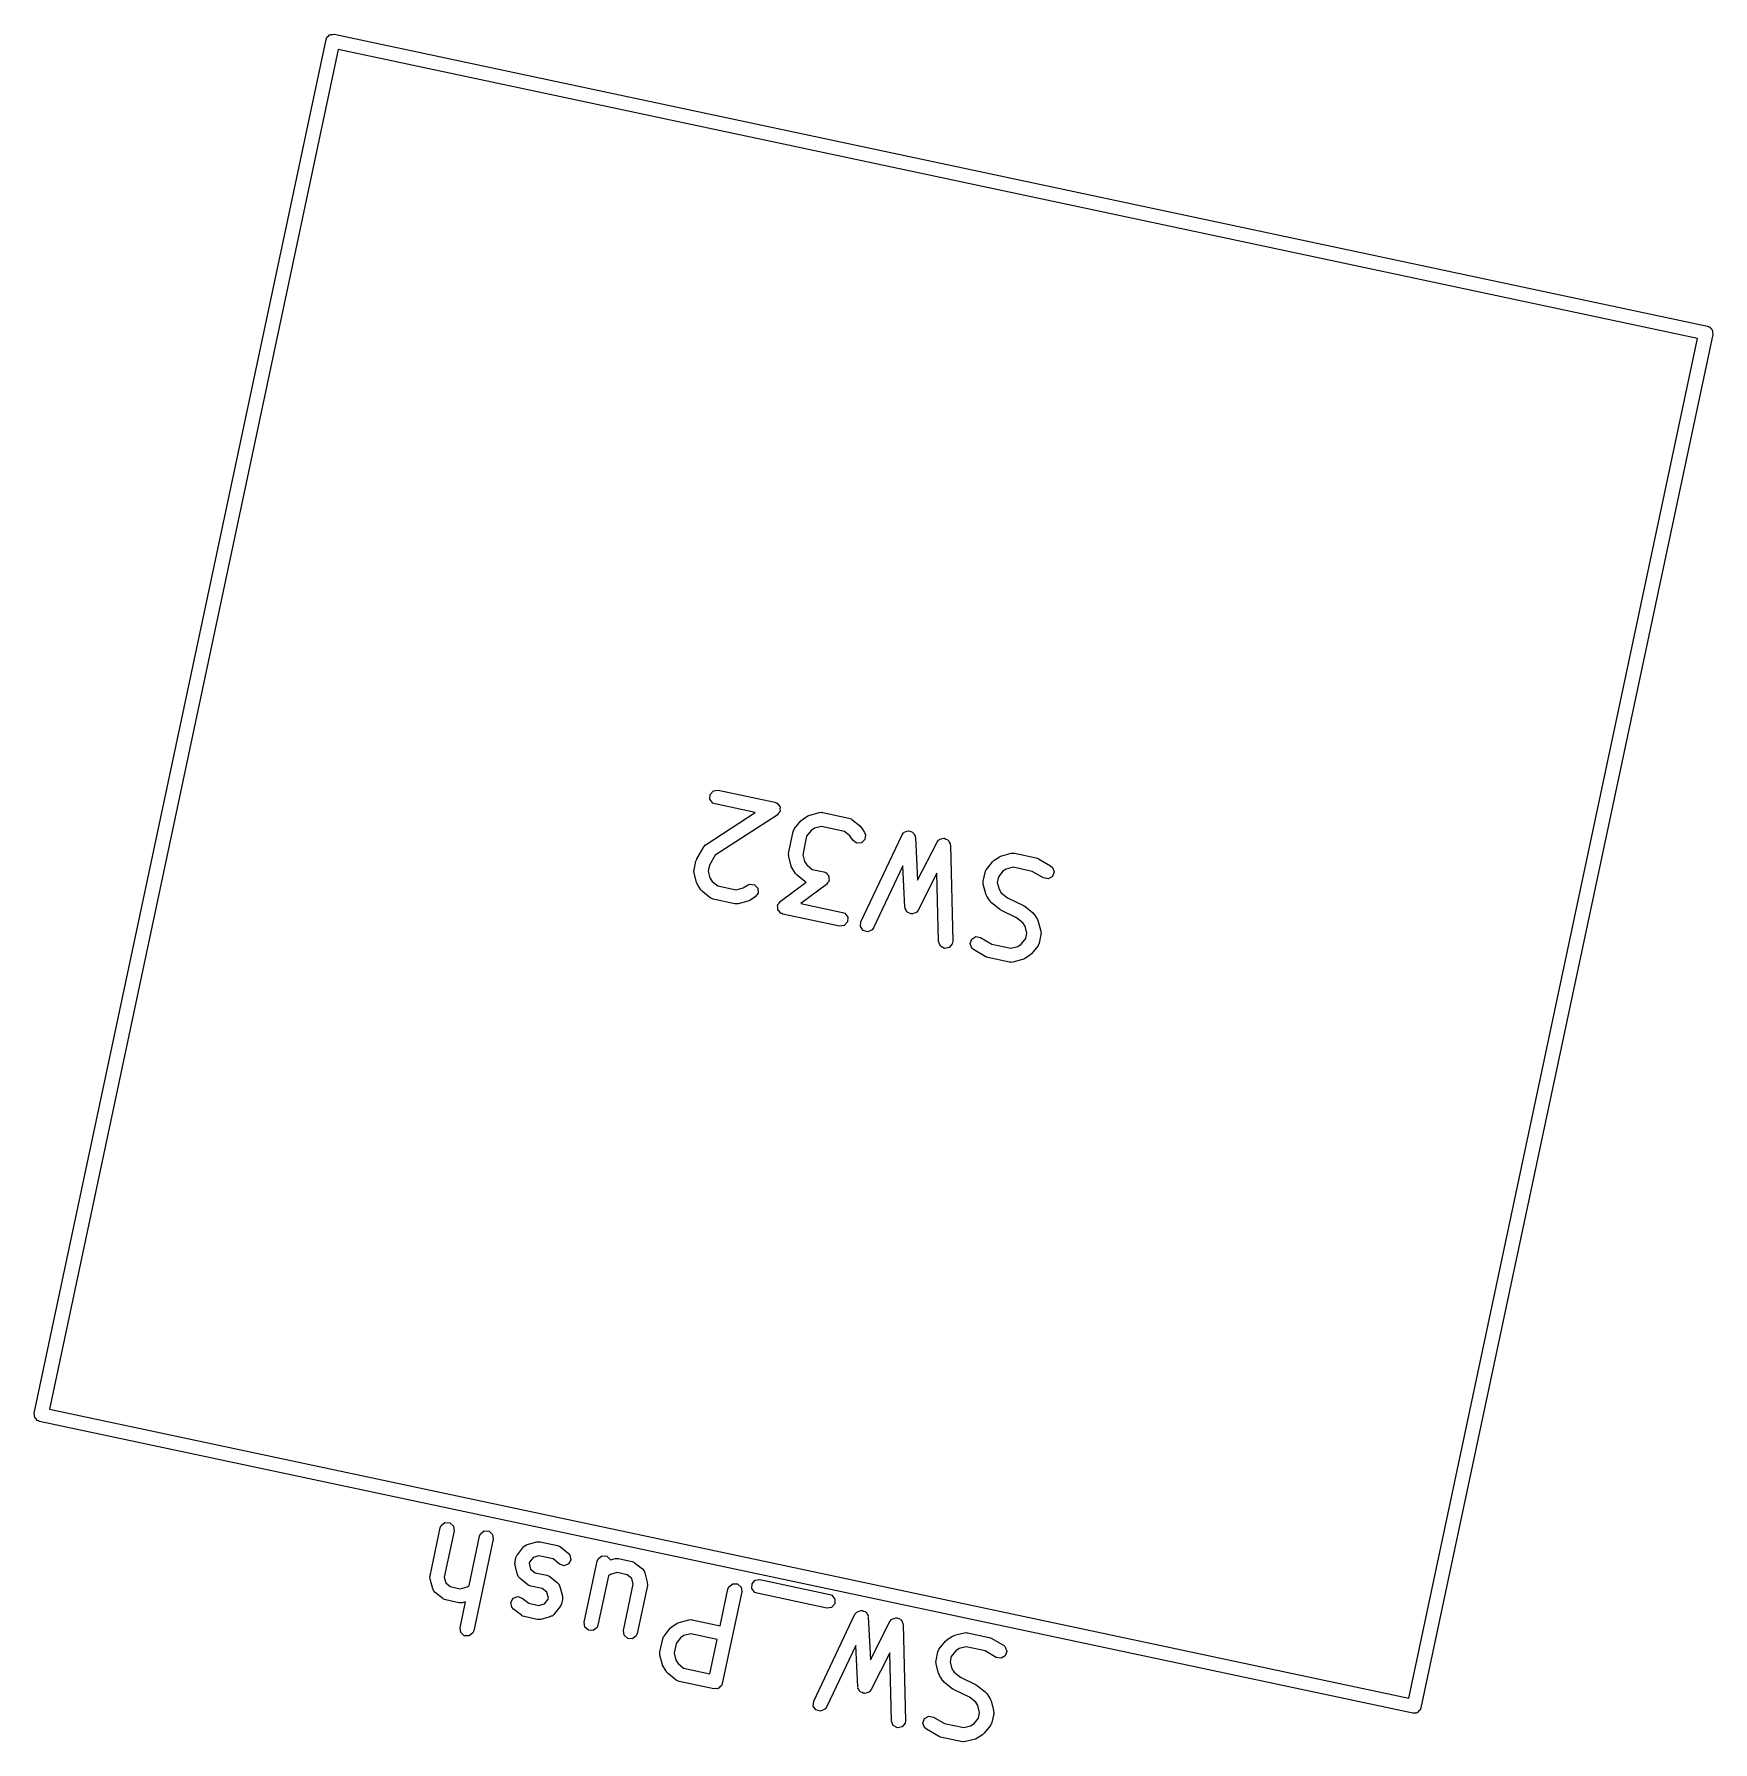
# Model space of a CAD drawing. Extents: x 1.56 to 9.72, y -6.05 to -2.32.
# Drawn here: x 3.407 to 4.113, y -5.737 to -5.019 of the extents above; entities that cross this region are included whole.
import ezdxf

# ---------------------------------------------------------------- set-up
doc = ezdxf.new("R2010")
doc.units = 0
doc.header["$MEASUREMENT"] = 0
doc.layers.add('BLACK', color=7, linetype='CONTINUOUS')

msp = doc.modelspace()

# ---------------------------------------------------------------- linework, layer by layer
at = {"layer": 'BLACK', "linetype": 'CONTINUOUS'}
for p, q in [((3.52979, -5.02039), (3.52988, -5.02029)), ((3.52979, -5.02052), (3.52979, -5.02039)), ((3.52988, -5.02029), (3.53002, -5.01993)), ((3.53002, -5.01993), (3.53063, -5.01946)), ((3.53063, -5.01946), (3.53114, -5.01889)), ((3.53114, -5.01889), (3.53141, -5.01885)), ((3.53141, -5.01885), (3.53162, -5.01868)), ((3.53162, -5.01868), (3.53238, -5.01871)), ((3.53238, -5.01871), (3.53314, -5.0186)), ((3.53314, -5.0186), (4.11079, -5.14139)), ((3.40686, -5.59853), (3.52964, -5.02088)), ((3.5348, -5.02499), (3.41325, -5.59686)), ((3.52964, -5.02088), (3.52979, -5.02052)), ((4.10667, -5.14655), (3.5348, -5.02499)), ((4.11079, -5.14139), (4.11115, -5.14153)), ((4.11115, -5.14153), (4.11128, -5.14154)), ((4.11128, -5.14154), (4.11138, -5.14163)), ((4.11138, -5.14163), (4.11174, -5.14177)), ((4.11174, -5.14177), (4.11221, -5.14238)), ((4.11221, -5.14238), (4.11278, -5.14289)), ((3.98512, -5.71842), (4.10667, -5.14655)), ((4.11306, -5.14489), (3.99028, -5.72254)), ((4.11278, -5.14289), (4.11282, -5.14315)), ((4.11282, -5.14315), (4.11298, -5.14336)), ((4.11298, -5.14336), (4.11296, -5.14413)), ((4.11296, -5.14413), (4.11306, -5.14489)), ((3.69117, -5.34039), (3.69124, -5.33837)), ((3.69241, -5.34198), (3.69117, -5.34039)), ((3.69124, -5.33837), (3.69259, -5.33687)), ((3.69336, -5.34236), (3.69241, -5.34198)), ((3.69259, -5.33687), (3.69459, -5.33659)), ((3.71023, -5.34595), (3.69336, -5.34236)), ((3.69459, -5.33659), (3.71843, -5.34165)), ((3.71843, -5.34165), (3.71903, -5.34189)), ((3.71903, -5.34189), (3.71916, -5.34191)), ((3.71916, -5.34191), (3.71921, -5.34197)), ((3.71921, -5.34197), (3.71938, -5.34204)), ((3.71938, -5.34204), (3.71993, -5.34274)), ((3.71993, -5.34274), (3.72054, -5.34339)), ((3.72054, -5.34339), (3.72054, -5.34352)), ((3.72054, -5.34352), (3.72063, -5.34363)), ((3.72063, -5.34363), (3.7206, -5.34452)), ((3.68953, -5.35939), (3.71023, -5.34595)), ((3.71943, -5.34702), (3.69333, -5.36397)), ((3.71996, -5.34631), (3.71943, -5.34702)), ((3.72056, -5.34565), (3.71996, -5.34631)), ((3.72064, -5.3454), (3.72056, -5.34551)), ((3.72056, -5.34551), (3.72056, -5.34565)), ((3.7206, -5.34452), (3.72064, -5.3454)), ((3.72679, -5.35276), (3.7294, -5.34949)), ((3.7294, -5.34949), (3.73006, -5.3489)), ((3.73006, -5.3489), (3.7301, -5.34885)), ((3.7301, -5.34885), (3.73232, -5.34741)), ((3.73232, -5.34741), (3.73314, -5.34706)), ((3.73314, -5.34706), (3.73319, -5.34703)), ((3.73319, -5.34703), (3.73725, -5.34597)), ((3.73725, -5.34597), (3.73827, -5.34589)), ((3.73827, -5.34589), (3.73843, -5.34597)), ((3.73843, -5.34597), (3.7386, -5.34594)), ((3.7386, -5.34594), (3.74961, -5.34828)), ((3.74961, -5.34828), (3.75056, -5.34866)), ((3.75056, -5.34866), (3.75067, -5.3488)), ((3.75067, -5.3488), (3.75083, -5.34886)), ((3.75083, -5.34886), (3.75411, -5.35147)), ((3.72426, -5.36316), (3.72621, -5.35399)), ((3.72621, -5.35399), (3.72659, -5.35304)), ((3.72659, -5.35304), (3.72673, -5.35293)), ((3.72673, -5.35293), (3.72679, -5.35276)), ((3.73184, -5.3559), (3.73018, -5.36371)), ((3.73372, -5.35354), (3.73184, -5.3559)), ((3.73514, -5.35262), (3.73372, -5.35354)), ((3.73806, -5.35186), (3.73514, -5.35262)), ((3.7477, -5.35391), (3.73806, -5.35186)), ((3.75006, -5.35579), (3.7477, -5.35391)), ((3.75124, -5.35761), (3.75006, -5.35579)), ((3.75285, -5.35883), (3.75124, -5.35761)), ((3.75411, -5.35147), (3.7547, -5.35213)), ((3.75464, -5.39192), (3.772, -5.35536)), ((3.7547, -5.35213), (3.75475, -5.35217)), ((3.75475, -5.35217), (3.75619, -5.3544)), ((3.75635, -5.35735), (3.75487, -5.35872)), ((3.75619, -5.3544), (3.75659, -5.35534)), ((3.75659, -5.35534), (3.75635, -5.35735)), ((3.772, -5.35536), (3.77259, -5.35452)), ((3.77259, -5.35452), (3.77287, -5.35439)), ((3.77287, -5.35439), (3.77306, -5.35415)), ((3.77306, -5.35415), (3.77377, -5.35398)), ((3.77377, -5.35398), (3.77443, -5.35368)), ((3.77443, -5.35368), (3.77473, -5.35376)), ((3.77473, -5.35376), (3.77503, -5.35369)), ((3.77503, -5.35369), (3.77568, -5.35402)), ((3.77568, -5.35402), (3.77638, -5.35422)), ((3.77638, -5.35422), (3.77655, -5.35447)), ((3.77655, -5.35447), (3.77683, -5.35461)), ((3.77683, -5.35461), (3.77711, -5.35528)), ((3.77711, -5.35528), (3.77752, -5.35588)), ((3.77752, -5.35588), (3.77749, -5.35619)), ((3.77749, -5.35619), (3.77761, -5.35647)), ((3.77761, -5.35647), (3.77854, -5.37448)), ((3.7867, -5.35841), (3.78732, -5.35759)), ((3.78732, -5.35759), (3.7876, -5.35746)), ((3.7876, -5.35746), (3.7878, -5.35722)), ((3.7878, -5.35722), (3.78851, -5.35708)), ((3.78851, -5.35708), (3.78918, -5.35679)), ((3.78918, -5.35679), (3.78947, -5.35688)), ((3.78947, -5.35688), (3.78978, -5.35682)), ((3.78978, -5.35682), (3.79042, -5.35717)), ((3.79042, -5.35717), (3.79111, -5.35738)), ((3.79111, -5.35738), (3.79128, -5.35764)), ((3.79128, -5.35764), (3.79155, -5.35779)), ((3.79155, -5.35779), (3.79182, -5.35847)), ((3.68559, -5.36549), (3.68859, -5.36037)), ((3.68859, -5.36037), (3.68925, -5.35959)), ((3.68925, -5.35959), (3.68942, -5.35953)), ((3.68942, -5.35953), (3.68953, -5.35939)), ((3.69333, -5.36397), (3.69092, -5.36806)), ((3.72421, -5.36349), (3.72428, -5.36333)), ((3.72429, -5.36452), (3.72421, -5.36349)), ((3.72428, -5.36333), (3.72426, -5.36316)), ((3.72534, -5.36857), (3.72429, -5.36452)), ((3.73018, -5.36371), (3.73094, -5.36663)), ((3.75487, -5.35872), (3.75285, -5.35883)), ((3.77854, -5.37448), (3.7867, -5.35841)), ((3.79182, -5.35847), (3.79221, -5.35908)), ((3.79221, -5.35908), (3.79218, -5.35938)), ((3.79218, -5.35938), (3.79229, -5.35967)), ((3.79229, -5.35967), (3.79327, -5.40013)), ((3.81079, -5.366), (3.81301, -5.36456)), ((3.81301, -5.36456), (3.81382, -5.36421)), ((3.81382, -5.36421), (3.81388, -5.36418)), ((3.81388, -5.36418), (3.81793, -5.36312)), ((3.81793, -5.36312), (3.81896, -5.36304)), ((3.81896, -5.36304), (3.81912, -5.36312)), ((3.81912, -5.36312), (3.81929, -5.36309)), ((3.81929, -5.36309), (3.82846, -5.36504)), ((3.82846, -5.36504), (3.82928, -5.36537)), ((3.68441, -5.37037), (3.68449, -5.37021)), ((3.68449, -5.37139), (3.68441, -5.37037)), ((3.68446, -5.37003), (3.68524, -5.36637)), ((3.68449, -5.37021), (3.68446, -5.37003)), ((3.68555, -5.37545), (3.68449, -5.37139)), ((3.68524, -5.36637), (3.68557, -5.36555)), ((3.68557, -5.36555), (3.68559, -5.36549)), ((3.69092, -5.36806), (3.69039, -5.37058)), ((3.69039, -5.37058), (3.69114, -5.3735)), ((3.72538, -5.36863), (3.72534, -5.36857)), ((3.72572, -5.36944), (3.72538, -5.36863)), ((3.72717, -5.37166), (3.72572, -5.36944)), ((3.72722, -5.3717), (3.72717, -5.37166)), ((3.7278, -5.37236), (3.72722, -5.3717)), ((3.73108, -5.37498), (3.7278, -5.37236)), ((3.73094, -5.36663), (3.73186, -5.36804)), ((3.73186, -5.36804), (3.73422, -5.36993)), ((3.73422, -5.36993), (3.73904, -5.37095)), ((3.73904, -5.37095), (3.73945, -5.37112)), ((3.73945, -5.37112), (3.73959, -5.37112)), ((3.73959, -5.37112), (3.73968, -5.37121)), ((3.73968, -5.37121), (3.73999, -5.37133)), ((3.73999, -5.37133), (3.74048, -5.37196)), ((3.74048, -5.37196), (3.74106, -5.37251)), ((3.77232, -5.36846), (3.75998, -5.39445)), ((3.77321, -5.38584), (3.77232, -5.36846)), ((3.78667, -5.37151), (3.77879, -5.38703)), ((3.78737, -5.40027), (3.78667, -5.37151)), ((3.80611, -5.37481), (3.80689, -5.37114)), ((3.80689, -5.37114), (3.80728, -5.37019)), ((3.80728, -5.37019), (3.80742, -5.37008)), ((3.80742, -5.37008), (3.80747, -5.36991)), ((3.80747, -5.36991), (3.81009, -5.36664)), ((3.81009, -5.36664), (3.81075, -5.36605)), ((3.81075, -5.36605), (3.81079, -5.366)), ((3.81441, -5.37069), (3.81253, -5.37305)), ((3.81583, -5.36977), (3.81441, -5.37069)), ((3.81875, -5.36901), (3.81583, -5.36977)), ((3.82676, -5.37072), (3.81875, -5.36901)), ((3.83146, -5.37348), (3.82676, -5.37072)), ((3.82928, -5.36537), (3.82934, -5.36538)), ((3.82934, -5.36538), (3.83445, -5.36839)), ((3.83445, -5.36839), (3.83523, -5.36905)), ((3.83591, -5.37095), (3.83521, -5.37285)), ((3.83523, -5.36905), (3.83591, -5.37095)), ((3.68559, -5.3755), (3.68555, -5.37545)), ((3.68593, -5.37631), (3.68559, -5.3755)), ((3.68737, -5.37854), (3.68593, -5.37631)), ((3.68743, -5.37858), (3.68737, -5.37854)), ((3.68801, -5.37924), (3.68743, -5.37858)), ((3.69129, -5.38185), (3.68801, -5.37924)), ((3.69114, -5.3735), (3.69207, -5.37492)), ((3.69207, -5.37492), (3.69442, -5.3768)), ((3.69442, -5.3768), (3.70223, -5.37846)), ((3.70223, -5.37846), (3.70515, -5.3777)), ((3.70515, -5.3777), (3.70697, -5.37652)), ((3.70697, -5.37652), (3.70791, -5.37612)), ((3.70791, -5.37612), (3.70992, -5.37636)), ((3.70992, -5.37636), (3.7113, -5.37784)), ((3.7113, -5.37784), (3.7114, -5.37986)), ((3.7207, -5.38342), (3.73159, -5.37527)), ((3.74019, -5.3762), (3.72945, -5.38424)), ((3.73125, -5.37503), (3.73108, -5.37498)), ((3.73136, -5.37517), (3.73125, -5.37503)), ((3.73159, -5.37527), (3.73136, -5.37517)), ((3.74063, -5.37554), (3.74019, -5.3762)), ((3.74116, -5.37494), (3.74063, -5.37554)), ((3.74106, -5.37251), (3.74109, -5.37274)), ((3.74109, -5.37274), (3.74123, -5.37293)), ((3.74117, -5.37471), (3.74116, -5.37494)), ((3.7413, -5.37451), (3.74117, -5.37471)), ((3.74123, -5.37293), (3.7412, -5.37372)), ((3.7412, -5.37372), (3.7413, -5.37451)), ((3.80606, -5.37514), (3.80614, -5.37498)), ((3.80615, -5.37617), (3.80606, -5.37514)), ((3.80614, -5.37498), (3.80611, -5.37481)), ((3.8072, -5.38022), (3.80615, -5.37617)), ((3.81253, -5.37305), (3.81204, -5.37536)), ((3.81204, -5.37536), (3.81279, -5.37827)), ((3.81279, -5.37827), (3.81372, -5.37969)), ((3.83345, -5.37384), (3.83146, -5.37348)), ((3.83521, -5.37285), (3.83345, -5.37384)), ((3.69146, -5.38191), (3.69129, -5.38185)), ((3.69156, -5.38205), (3.69146, -5.38191)), ((3.69251, -5.38243), (3.69156, -5.38205)), ((3.70168, -5.38438), (3.69251, -5.38243)), ((3.70186, -5.38436), (3.70168, -5.38438)), ((3.70202, -5.38443), (3.70186, -5.38436)), ((3.70304, -5.38435), (3.70202, -5.38443)), ((3.7071, -5.3833), (3.70304, -5.38435)), ((3.70715, -5.38326), (3.7071, -5.3833)), ((3.70796, -5.38291), (3.70715, -5.38326)), ((3.71019, -5.38147), (3.70796, -5.38291)), ((3.7114, -5.37986), (3.71019, -5.38147)), ((3.71959, -5.38511), (3.71972, -5.38491)), ((3.71969, -5.3859), (3.71959, -5.38511)), ((3.71966, -5.38669), (3.71969, -5.3859)), ((3.71981, -5.38688), (3.71966, -5.38669)), ((3.71972, -5.38491), (3.71973, -5.38467)), ((3.71973, -5.38467), (3.72026, -5.38408)), ((3.72026, -5.38408), (3.7207, -5.38342)), ((3.72945, -5.38424), (3.74692, -5.38796)), ((3.77331, -5.38609), (3.77321, -5.38584)), ((3.77328, -5.38636), (3.77331, -5.38609)), ((3.77369, -5.387), (3.77328, -5.38636)), ((3.80724, -5.38028), (3.8072, -5.38022)), ((3.80758, -5.38109), (3.80724, -5.38028)), ((3.80903, -5.38331), (3.80758, -5.38109)), ((3.80908, -5.38335), (3.80903, -5.38331)), ((3.80966, -5.38401), (3.80908, -5.38335)), ((3.81294, -5.38663), (3.80966, -5.38401)), ((3.81307, -5.38667), (3.81294, -5.38663)), ((3.81348, -5.38697), (3.81307, -5.38667)), ((3.81372, -5.37969), (3.81637, -5.38181)), ((3.81637, -5.38181), (3.82302, -5.38506)), ((3.82302, -5.38506), (3.82343, -5.38536)), ((3.82343, -5.38536), (3.82357, -5.3854)), ((3.82357, -5.3854), (3.82684, -5.38802)), ((3.71983, -5.38711), (3.71981, -5.38688)), ((3.72041, -5.38766), (3.71983, -5.38711)), ((3.7209, -5.38828), (3.72041, -5.38766)), ((3.72122, -5.38841), (3.7209, -5.38828)), ((3.72131, -5.38849), (3.72122, -5.38841)), ((3.72144, -5.3885), (3.72131, -5.38849)), ((3.72186, -5.38867), (3.72144, -5.3885)), ((3.74569, -5.39374), (3.72186, -5.38867)), ((3.74769, -5.39345), (3.74569, -5.39374)), ((3.74692, -5.38796), (3.74787, -5.38834)), ((3.74905, -5.39195), (3.74769, -5.39345)), ((3.74787, -5.38834), (3.74912, -5.38993)), ((3.74912, -5.38993), (3.74905, -5.39195)), ((3.75445, -5.39393), (3.75464, -5.39192)), ((3.77399, -5.3877), (3.77369, -5.387)), ((3.77423, -5.38782), (3.77399, -5.3877)), ((3.77438, -5.38805), (3.77423, -5.38782)), ((3.77511, -5.38827), (3.77438, -5.38805)), ((3.77579, -5.38862), (3.77511, -5.38827)), ((3.77605, -5.38856), (3.77579, -5.38862)), ((3.77631, -5.38864), (3.77605, -5.38856)), ((3.77702, -5.38834), (3.77631, -5.38864)), ((3.77776, -5.38817), (3.77702, -5.38834)), ((3.77792, -5.38795), (3.77776, -5.38817)), ((3.77817, -5.38785), (3.77792, -5.38795)), ((3.77879, -5.38703), (3.77817, -5.38785)), ((3.82014, -5.39022), (3.81348, -5.38697)), ((3.82279, -5.39233), (3.82014, -5.39022)), ((3.82371, -5.39375), (3.82279, -5.39233)), ((3.82447, -5.39667), (3.82371, -5.39375)), ((3.82684, -5.38802), (3.82743, -5.38868)), ((3.82743, -5.38868), (3.82748, -5.38872)), ((3.82748, -5.38872), (3.82892, -5.39094)), ((3.82892, -5.39094), (3.82927, -5.39175)), ((3.82927, -5.39175), (3.8293, -5.3918)), ((3.8293, -5.3918), (3.83036, -5.39586)), ((3.7556, -5.39559), (3.75445, -5.39393)), ((3.75755, -5.39613), (3.7556, -5.39559)), ((3.75939, -5.39529), (3.75755, -5.39613)), ((3.75998, -5.39445), (3.75939, -5.39529)), ((3.7881, -5.40215), (3.78737, -5.40027)), ((3.79327, -5.40013), (3.79312, -5.40114)), ((3.80059, -5.40107), (3.8013, -5.39918)), ((3.80127, -5.40298), (3.80059, -5.40107)), ((3.8013, -5.39918), (3.80306, -5.39818)), ((3.80306, -5.39818), (3.80504, -5.39855)), ((3.80504, -5.39855), (3.80974, -5.40131)), ((3.8221, -5.40133), (3.82398, -5.39898)), ((3.82398, -5.39898), (3.82447, -5.39667)), ((3.82961, -5.40089), (3.82923, -5.40184)), ((3.83039, -5.39722), (3.82961, -5.40089)), ((3.83036, -5.39586), (3.83044, -5.39688)), ((3.83044, -5.39688), (3.83036, -5.39704)), ((3.83036, -5.39704), (3.83039, -5.39722)), ((3.78988, -5.40312), (3.7881, -5.40215)), ((3.79186, -5.40272), (3.78988, -5.40312)), ((3.79312, -5.40114), (3.79186, -5.40272)), ((3.80205, -5.40364), (3.80127, -5.40298)), ((3.80716, -5.40665), (3.80205, -5.40364)), ((3.80723, -5.40666), (3.80716, -5.40665)), ((3.80804, -5.40699), (3.80723, -5.40666)), ((3.81721, -5.40894), (3.80804, -5.40699)), ((3.80974, -5.40131), (3.81776, -5.40302)), ((3.81776, -5.40302), (3.82068, -5.40226)), ((3.82263, -5.40785), (3.81857, -5.40891)), ((3.82068, -5.40226), (3.8221, -5.40133)), ((3.82268, -5.40782), (3.82263, -5.40785)), ((3.82349, -5.40747), (3.82268, -5.40782)), ((3.82572, -5.40603), (3.82349, -5.40747)), ((3.82575, -5.40598), (3.82572, -5.40603)), ((3.82642, -5.40539), (3.82575, -5.40598)), ((3.82903, -5.40211), (3.82642, -5.40539)), ((3.82909, -5.40195), (3.82903, -5.40211)), ((3.82923, -5.40184), (3.82909, -5.40195)), ((3.81739, -5.40891), (3.81721, -5.40894)), ((3.81755, -5.40899), (3.81739, -5.40891)), ((3.81857, -5.40891), (3.81755, -5.40899)), ((3.40696, -5.59928), (3.40686, -5.59853)), ((3.40694, -5.60005), (3.40696, -5.59928)), ((3.4071, -5.60026), (3.40694, -5.60005)), ((3.40714, -5.60053), (3.4071, -5.60026)), ((3.40771, -5.60104), (3.40714, -5.60053)), ((3.40818, -5.60164), (3.40771, -5.60104)), ((3.40854, -5.60179), (3.40818, -5.60164)), ((3.40864, -5.60188), (3.40854, -5.60179)), ((3.40877, -5.60188), (3.40864, -5.60188)), ((3.40913, -5.60203), (3.40877, -5.60188)), ((3.98678, -5.72481), (3.40913, -5.60203)), ((3.41325, -5.59686), (3.98512, -5.71842)), ((3.5781, -5.64587), (3.57969, -5.64463)), ((3.57969, -5.64463), (3.58171, -5.6447)), ((3.58171, -5.6447), (3.58321, -5.64605)), ((3.57343, -5.66699), (3.57772, -5.64682)), ((3.57772, -5.64682), (3.5781, -5.64587)), ((3.58349, -5.64805), (3.57935, -5.66754)), ((3.58321, -5.64605), (3.58349, -5.64805)), ((3.5898, -5.67114), (3.59422, -5.65033)), ((3.6, -5.65156), (3.59181, -5.69007)), ((3.59422, -5.65033), (3.5946, -5.64938)), ((3.5946, -5.64938), (3.5962, -5.64813)), ((3.5962, -5.64813), (3.59821, -5.64821)), ((3.59821, -5.64821), (3.59971, -5.64956)), ((3.59971, -5.64956), (3.6, -5.65156)), ((3.60916, -5.66117), (3.60955, -5.65934)), ((3.60955, -5.65934), (3.60994, -5.65839)), ((3.60994, -5.65839), (3.61008, -5.65828)), ((3.61008, -5.65828), (3.61013, -5.65811)), ((3.61013, -5.65811), (3.61275, -5.65483)), ((3.61275, -5.65483), (3.61352, -5.65416)), ((3.61352, -5.65416), (3.61395, -5.65407)), ((3.61395, -5.65407), (3.61431, -5.65382)), ((3.61431, -5.65382), (3.61837, -5.65276)), ((3.61675, -5.65928), (3.61519, -5.66125)), ((3.61918, -5.65865), (3.61675, -5.65928)), ((3.61837, -5.65276), (3.61939, -5.65268)), ((3.62515, -5.65992), (3.61918, -5.65865)), ((3.61939, -5.65268), (3.61955, -5.65276)), ((3.61955, -5.65276), (3.61973, -5.65273)), ((3.61973, -5.65273), (3.62706, -5.65429)), ((3.62706, -5.65429), (3.62801, -5.65468)), ((3.62801, -5.65468), (3.62812, -5.65481)), ((3.62812, -5.65481), (3.62829, -5.65487)), ((3.62829, -5.65487), (3.63157, -5.65748)), ((3.63157, -5.65748), (3.63225, -5.65825)), ((3.63225, -5.65825), (3.63265, -5.66023)), ((3.64412, -5.6599), (3.64571, -5.65866)), ((3.64571, -5.65866), (3.64773, -5.65873)), ((3.64773, -5.65873), (3.64923, -5.66008)), ((3.60911, -5.66151), (3.60919, -5.66135)), ((3.60919, -5.66253), (3.60911, -5.66151)), ((3.60919, -5.66135), (3.60916, -5.66117)), ((3.61025, -5.66659), (3.60919, -5.66253)), ((3.6105, -5.66695), (3.61025, -5.66659)), ((3.61519, -5.66125), (3.61509, -5.66172)), ((3.61509, -5.66172), (3.61572, -5.66415)), ((3.61572, -5.66415), (3.61768, -5.66571)), ((3.61768, -5.66571), (3.6225, -5.66674)), ((3.6225, -5.66674), (3.62345, -5.66712)), ((3.62789, -5.6621), (3.62515, -5.65992)), ((3.6298, -5.66274), (3.62789, -5.6621)), ((3.63168, -5.66201), (3.6298, -5.66274)), ((3.63265, -5.66023), (3.63168, -5.66201)), ((3.63828, -5.68653), (3.64373, -5.66085)), ((3.64373, -5.66085), (3.64412, -5.6599)), ((3.64927, -5.66643), (3.64847, -5.66695)), ((3.64923, -5.66008), (3.64926, -5.66033)), ((3.64926, -5.66033), (3.65138, -5.65978)), ((3.65219, -5.66567), (3.64927, -5.66643)), ((3.65138, -5.65978), (3.6524, -5.6597)), ((3.65633, -5.66655), (3.65219, -5.66567)), ((3.6524, -5.6597), (3.65256, -5.65977)), ((3.65256, -5.65977), (3.65274, -5.65975)), ((3.65274, -5.65975), (3.65824, -5.66092)), ((3.65829, -5.66811), (3.65633, -5.66655)), ((3.65824, -5.66092), (3.65919, -5.6613)), ((3.65919, -5.6613), (3.6593, -5.66144)), ((3.6593, -5.66144), (3.65946, -5.6615)), ((3.65946, -5.6615), (3.66274, -5.66411)), ((3.66274, -5.66411), (3.66342, -5.66488)), ((3.66342, -5.66488), (3.66351, -5.66531)), ((3.66351, -5.66531), (3.66376, -5.66568)), ((3.66376, -5.66568), (3.66481, -5.66973)), ((3.57338, -5.66733), (3.57345, -5.66717)), ((3.57346, -5.66835), (3.57338, -5.66733)), ((3.57345, -5.66717), (3.57343, -5.66699)), ((3.57451, -5.67241), (3.57346, -5.66835)), ((3.57476, -5.67277), (3.57451, -5.67241)), ((3.57485, -5.6732), (3.57476, -5.67277)), ((3.57553, -5.67397), (3.57485, -5.6732)), ((3.57881, -5.67659), (3.57553, -5.67397)), ((3.57935, -5.66754), (3.57998, -5.66997)), ((3.57998, -5.66997), (3.58194, -5.67153)), ((3.58194, -5.67153), (3.58608, -5.67241)), ((3.58608, -5.67241), (3.589, -5.67166)), ((3.589, -5.67166), (3.5898, -5.67114)), ((3.61059, -5.66738), (3.6105, -5.66695)), ((3.61127, -5.66815), (3.61059, -5.66738)), ((3.61454, -5.67077), (3.61127, -5.66815)), ((3.61471, -5.67082), (3.61454, -5.67077)), ((3.61482, -5.67096), (3.61471, -5.67082)), ((3.61577, -5.67135), (3.61482, -5.67096)), ((3.62059, -5.67237), (3.61577, -5.67135)), ((3.62255, -5.67393), (3.62059, -5.67237)), ((3.62319, -5.67637), (3.62255, -5.67393)), ((3.62345, -5.66712), (3.62356, -5.66726)), ((3.62356, -5.66726), (3.62373, -5.66732)), ((3.62373, -5.66732), (3.627, -5.66993)), ((3.627, -5.66993), (3.62768, -5.6707)), ((3.62768, -5.6707), (3.62777, -5.67113)), ((3.62777, -5.67113), (3.62802, -5.6715)), ((3.62802, -5.6715), (3.62908, -5.67555)), ((3.64847, -5.66695), (3.64405, -5.68775)), ((3.65478, -5.69003), (3.65892, -5.67054)), ((3.65892, -5.67054), (3.65829, -5.66811)), ((3.66484, -5.67109), (3.66056, -5.69126)), ((3.66481, -5.66973), (3.66489, -5.67076)), ((3.66489, -5.67076), (3.66482, -5.67092)), ((3.66482, -5.67092), (3.66484, -5.67109)), ((3.69546, -5.688), (3.69875, -5.67255)), ((3.70452, -5.67377), (3.69634, -5.71228)), ((3.69875, -5.67255), (3.69913, -5.6716)), ((3.69913, -5.6716), (3.70072, -5.67035)), ((3.70072, -5.67035), (3.70274, -5.67042)), ((3.70274, -5.67042), (3.70424, -5.67177)), ((3.70424, -5.67177), (3.70452, -5.67377)), ((3.70877, -5.67235), (3.70885, -5.67034)), ((3.71002, -5.67395), (3.70877, -5.67235)), ((3.70885, -5.67034), (3.7102, -5.66883)), ((3.71097, -5.67433), (3.71002, -5.67395)), ((3.7102, -5.66883), (3.7122, -5.66855)), ((3.7122, -5.66855), (3.74154, -5.67479)), ((3.57897, -5.67664), (3.57881, -5.67659)), ((3.57908, -5.67678), (3.57897, -5.67664)), ((3.58003, -5.67717), (3.57908, -5.67678)), ((3.58554, -5.67834), (3.58003, -5.67717)), ((3.58571, -5.67831), (3.58554, -5.67834)), ((3.58587, -5.67839), (3.58571, -5.67831)), ((3.58689, -5.6783), (3.58587, -5.67839)), ((3.58603, -5.68884), (3.58835, -5.67792)), ((3.58835, -5.67792), (3.58689, -5.6783)), ((3.60746, -5.67824), (3.60842, -5.67647)), ((3.60786, -5.68022), (3.60746, -5.67824)), ((3.60854, -5.68099), (3.60786, -5.68022)), ((3.60842, -5.67647), (3.6103, -5.67573)), ((3.61182, -5.6836), (3.60854, -5.68099)), ((3.6103, -5.67573), (3.61222, -5.67637)), ((3.61222, -5.67637), (3.61495, -5.67855)), ((3.61495, -5.67855), (3.61909, -5.67943)), ((3.61909, -5.67943), (3.62152, -5.6788)), ((3.62152, -5.6788), (3.62309, -5.67684)), ((3.62309, -5.67684), (3.62319, -5.67637)), ((3.62814, -5.67997), (3.62552, -5.68325)), ((3.62819, -5.6798), (3.62814, -5.67997)), ((3.62833, -5.6797), (3.62819, -5.6798)), ((3.62872, -5.67874), (3.62833, -5.6797)), ((3.62911, -5.67691), (3.62872, -5.67874)), ((3.62908, -5.67555), (3.62916, -5.67658)), ((3.62916, -5.67658), (3.62908, -5.67674)), ((3.62908, -5.67674), (3.62911, -5.67691)), ((3.74031, -5.68057), (3.71097, -5.67433)), ((3.74231, -5.68029), (3.74031, -5.68057)), ((3.74154, -5.67479), (3.74249, -5.67517)), ((3.74366, -5.67878), (3.74231, -5.68029)), ((3.74249, -5.67517), (3.74373, -5.67677)), ((3.74373, -5.67677), (3.74366, -5.67878)), ((3.61198, -5.68366), (3.61182, -5.6836)), ((3.61209, -5.6838), (3.61198, -5.68366)), ((3.61304, -5.68418), (3.61209, -5.6838)), ((3.61854, -5.68535), (3.61304, -5.68418)), ((3.61872, -5.68533), (3.61854, -5.68535)), ((3.61888, -5.6854), (3.61872, -5.68533)), ((3.6199, -5.68532), (3.61888, -5.6854)), ((3.62396, -5.68427), (3.6199, -5.68532)), ((3.62432, -5.68402), (3.62396, -5.68427)), ((3.62476, -5.68393), (3.62432, -5.68402)), ((3.62552, -5.68325), (3.62476, -5.68393)), ((3.63856, -5.68853), (3.63828, -5.68653)), ((3.64405, -5.68775), (3.64367, -5.68871)), ((3.67518, -5.6884), (3.6774, -5.68696)), ((3.6774, -5.68696), (3.67821, -5.68661)), ((3.67821, -5.68661), (3.67827, -5.68658)), ((3.67827, -5.68658), (3.68232, -5.68552)), ((3.68232, -5.68552), (3.68335, -5.68544)), ((3.68335, -5.68544), (3.68351, -5.68552)), ((3.68351, -5.68552), (3.68368, -5.68549)), ((3.68368, -5.68549), (3.69546, -5.688)), ((3.73479, -5.71976), (3.75215, -5.6832)), ((3.75215, -5.6832), (3.75274, -5.68236)), ((3.75274, -5.68236), (3.75302, -5.68223)), ((3.75302, -5.68223), (3.75321, -5.68199)), ((3.75321, -5.68199), (3.75392, -5.68182)), ((3.75392, -5.68182), (3.75458, -5.68152)), ((3.75458, -5.68152), (3.75488, -5.6816)), ((3.75488, -5.6816), (3.75518, -5.68153)), ((3.75518, -5.68153), (3.75582, -5.68186)), ((3.75582, -5.68186), (3.75652, -5.68206)), ((3.75652, -5.68206), (3.7567, -5.68231)), ((3.7567, -5.68231), (3.75698, -5.68245)), ((3.75698, -5.68245), (3.75726, -5.68312)), ((3.75726, -5.68312), (3.75767, -5.68372)), ((3.75767, -5.68372), (3.75764, -5.68403)), ((3.75764, -5.68403), (3.75776, -5.68431)), ((3.75776, -5.68431), (3.75869, -5.70232)), ((3.75869, -5.70232), (3.76685, -5.68625)), ((3.76685, -5.68625), (3.76747, -5.68543)), ((3.76747, -5.68543), (3.76775, -5.6853)), ((3.76775, -5.6853), (3.76795, -5.68506)), ((3.76795, -5.68506), (3.76866, -5.68492)), ((3.76866, -5.68492), (3.76933, -5.68463)), ((3.76933, -5.68463), (3.76962, -5.68472)), ((3.76962, -5.68472), (3.76993, -5.68466)), ((3.76993, -5.68466), (3.77056, -5.68501)), ((3.77056, -5.68501), (3.77126, -5.68522)), ((3.77126, -5.68522), (3.77143, -5.68548)), ((3.77143, -5.68548), (3.7717, -5.68563)), ((3.7717, -5.68563), (3.77196, -5.68631)), ((3.77196, -5.68631), (3.77236, -5.68692)), ((3.77236, -5.68692), (3.77232, -5.68722)), ((3.77232, -5.68722), (3.77244, -5.68751)), ((3.77244, -5.68751), (3.77342, -5.72797)), ((3.58632, -5.69084), (3.58603, -5.68884)), ((3.58782, -5.69219), (3.58632, -5.69084)), ((3.58983, -5.69226), (3.58782, -5.69219)), ((3.59143, -5.69102), (3.58983, -5.69226)), ((3.59181, -5.69007), (3.59143, -5.69102)), ((3.64006, -5.68988), (3.63856, -5.68853)), ((3.64208, -5.68995), (3.64006, -5.68988)), ((3.64367, -5.68871), (3.64208, -5.68995)), ((3.65506, -5.69203), (3.65478, -5.69003)), ((3.65656, -5.69339), (3.65506, -5.69203)), ((3.65858, -5.69346), (3.65656, -5.69339)), ((3.66017, -5.69221), (3.65858, -5.69346)), ((3.66056, -5.69126), (3.66017, -5.69221)), ((3.67011, -5.69904), (3.67128, -5.69354)), ((3.67128, -5.69354), (3.67167, -5.69259)), ((3.67167, -5.69259), (3.67181, -5.69248)), ((3.67181, -5.69248), (3.67186, -5.69232)), ((3.67186, -5.69232), (3.67448, -5.68904)), ((3.67448, -5.68904), (3.67514, -5.68845)), ((3.67514, -5.68845), (3.67518, -5.6884)), ((3.67691, -5.69545), (3.67604, -5.69959)), ((3.6788, -5.69309), (3.67691, -5.69545)), ((3.68021, -5.69217), (3.6788, -5.69309)), ((3.68313, -5.69141), (3.68021, -5.69217)), ((3.69423, -5.69377), (3.68313, -5.69141)), ((3.69117, -5.70817), (3.69423, -5.69377)), ((3.78762, -5.69775), (3.79024, -5.69448)), ((3.79024, -5.69448), (3.7909, -5.69389)), ((3.7909, -5.69389), (3.79094, -5.69384)), ((3.79094, -5.69384), (3.79316, -5.6924)), ((3.79316, -5.6924), (3.79397, -5.69205)), ((3.79397, -5.69205), (3.79403, -5.69202)), ((3.79403, -5.69202), (3.79808, -5.69096)), ((3.79808, -5.69096), (3.79911, -5.69088)), ((3.79911, -5.69088), (3.79926, -5.69096)), ((3.79926, -5.69096), (3.79944, -5.69093)), ((3.79944, -5.69093), (3.80861, -5.69288)), ((3.80861, -5.69288), (3.80943, -5.69321)), ((3.80943, -5.69321), (3.80949, -5.69322)), ((3.80949, -5.69322), (3.8146, -5.69623)), ((3.67006, -5.69938), (3.67014, -5.69922)), ((3.67014, -5.7004), (3.67006, -5.69938)), ((3.67014, -5.69922), (3.67011, -5.69904)), ((3.6712, -5.70446), (3.67014, -5.7004)), ((3.67604, -5.69959), (3.67679, -5.70251)), ((3.67679, -5.70251), (3.67772, -5.70393)), ((3.75246, -5.6963), (3.74013, -5.72229)), ((3.75335, -5.71368), (3.75246, -5.6963)), ((3.76682, -5.69935), (3.75894, -5.71487)), ((3.76752, -5.72811), (3.76682, -5.69935)), ((3.78626, -5.70265), (3.78704, -5.69898)), ((3.78629, -5.70282), (3.78626, -5.70265)), ((3.78704, -5.69898), (3.78743, -5.69803)), ((3.78743, -5.69803), (3.78757, -5.69792)), ((3.78757, -5.69792), (3.78762, -5.69775)), ((3.79267, -5.70089), (3.79218, -5.7032)), ((3.79455, -5.69853), (3.79267, -5.70089)), ((3.79597, -5.69761), (3.79455, -5.69853)), ((3.79889, -5.69685), (3.79597, -5.69761)), ((3.80691, -5.69856), (3.79889, -5.69685)), ((3.81161, -5.70132), (3.80691, -5.69856)), ((3.8136, -5.70168), (3.81161, -5.70132)), ((3.81535, -5.70069), (3.8136, -5.70168)), ((3.8146, -5.69623), (3.81538, -5.69689)), ((3.81606, -5.69879), (3.81535, -5.70069)), ((3.81538, -5.69689), (3.81606, -5.69879)), ((3.67124, -5.70451), (3.6712, -5.70446)), ((3.67158, -5.70532), (3.67124, -5.70451)), ((3.67302, -5.70755), (3.67158, -5.70532)), ((3.67308, -5.70759), (3.67302, -5.70755)), ((3.67366, -5.70825), (3.67308, -5.70759)), ((3.67694, -5.71086), (3.67366, -5.70825)), ((3.67772, -5.70393), (3.68007, -5.70581)), ((3.68007, -5.70581), (3.69117, -5.70817)), ((3.78621, -5.70298), (3.78629, -5.70282)), ((3.78629, -5.70401), (3.78621, -5.70298)), ((3.78735, -5.70806), (3.78629, -5.70401)), ((3.78738, -5.70812), (3.78735, -5.70806)), ((3.78773, -5.70893), (3.78738, -5.70812)), ((3.78917, -5.71115), (3.78773, -5.70893)), ((3.79218, -5.7032), (3.79294, -5.70611)), ((3.79294, -5.70611), (3.79387, -5.70753)), ((3.79387, -5.70753), (3.79651, -5.70965)), ((3.79651, -5.70965), (3.80317, -5.7129)), ((3.6771, -5.71092), (3.67694, -5.71086)), ((3.67721, -5.71106), (3.6771, -5.71092)), ((3.67816, -5.71144), (3.67721, -5.71106)), ((3.69283, -5.71456), (3.67816, -5.71144)), ((3.69359, -5.71445), (3.69283, -5.71456)), ((3.69436, -5.71448), (3.69359, -5.71445)), ((3.69457, -5.71431), (3.69436, -5.71448)), ((3.69483, -5.71428), (3.69457, -5.71431)), ((3.69535, -5.71371), (3.69483, -5.71428)), ((3.69595, -5.71324), (3.69535, -5.71371)), ((3.6961, -5.71287), (3.69595, -5.71324)), ((3.69619, -5.71278), (3.6961, -5.71287)), ((3.69634, -5.71228), (3.69619, -5.71265)), ((3.69619, -5.71265), (3.69619, -5.71278)), ((3.75346, -5.71393), (3.75335, -5.71368)), ((3.75343, -5.7142), (3.75346, -5.71393)), ((3.75384, -5.71484), (3.75343, -5.7142)), ((3.75414, -5.71554), (3.75384, -5.71484)), ((3.75438, -5.71566), (3.75414, -5.71554)), ((3.75453, -5.71589), (3.75438, -5.71566)), ((3.75526, -5.71611), (3.75453, -5.71589)), ((3.75594, -5.71646), (3.75526, -5.71611)), ((3.7562, -5.7164), (3.75594, -5.71646)), ((3.75646, -5.71648), (3.7562, -5.7164)), ((3.75716, -5.71618), (3.75646, -5.71648)), ((3.75791, -5.71601), (3.75716, -5.71618)), ((3.75807, -5.71579), (3.75791, -5.71601)), ((3.75832, -5.71569), (3.75807, -5.71579)), ((3.75894, -5.71487), (3.75832, -5.71569)), ((3.78922, -5.71119), (3.78917, -5.71115)), ((3.78981, -5.71185), (3.78922, -5.71119)), ((3.79309, -5.71447), (3.78981, -5.71185)), ((3.79322, -5.71451), (3.79309, -5.71447)), ((3.79363, -5.71481), (3.79322, -5.71451)), ((3.80029, -5.71806), (3.79363, -5.71481)), ((3.80317, -5.7129), (3.80358, -5.7132)), ((3.80358, -5.7132), (3.80371, -5.71324)), ((3.80371, -5.71324), (3.80699, -5.71585)), ((3.80699, -5.71585), (3.80758, -5.71652)), ((3.80758, -5.71652), (3.80763, -5.71656)), ((3.80763, -5.71656), (3.80907, -5.71878)), ((3.7346, -5.72177), (3.73479, -5.71976)), ((3.73575, -5.72343), (3.7346, -5.72177)), ((3.7377, -5.72397), (3.73575, -5.72343)), ((3.73953, -5.72313), (3.7377, -5.72397)), ((3.74013, -5.72229), (3.73953, -5.72313)), ((3.80294, -5.72017), (3.80029, -5.71806)), ((3.80386, -5.72159), (3.80294, -5.72017)), ((3.80462, -5.72451), (3.80386, -5.72159)), ((3.80907, -5.71878), (3.80942, -5.71959)), ((3.80942, -5.71959), (3.80945, -5.71964)), ((3.80945, -5.71964), (3.81051, -5.7237)), ((3.81051, -5.7237), (3.81059, -5.72472)), ((3.98929, -5.72396), (3.98878, -5.72453)), ((3.9899, -5.72349), (3.98929, -5.72396)), ((3.99004, -5.72313), (3.9899, -5.72349)), ((3.99013, -5.72303), (3.99004, -5.72313)), ((3.99028, -5.72254), (3.99013, -5.7229)), ((3.99013, -5.7229), (3.99013, -5.72303)), ((3.76825, -5.72999), (3.76752, -5.72811)), ((3.77003, -5.73096), (3.76825, -5.72999)), ((3.77201, -5.73056), (3.77003, -5.73096)), ((3.77327, -5.72898), (3.77201, -5.73056)), ((3.77342, -5.72797), (3.77327, -5.72898)), ((3.78074, -5.72891), (3.78145, -5.72702)), ((3.78142, -5.73082), (3.78074, -5.72891)), ((3.7822, -5.73148), (3.78142, -5.73082)), ((3.78145, -5.72702), (3.7832, -5.72602)), ((3.7832, -5.72602), (3.78519, -5.72639)), ((3.78519, -5.72639), (3.78989, -5.72915)), ((3.78989, -5.72915), (3.79791, -5.73086)), ((3.79791, -5.73086), (3.80083, -5.7301)), ((3.80083, -5.7301), (3.80225, -5.72917)), ((3.80225, -5.72917), (3.80413, -5.72682)), ((3.80413, -5.72682), (3.80462, -5.72451)), ((3.80918, -5.72995), (3.80656, -5.73323)), ((3.80923, -5.72979), (3.80918, -5.72995)), ((3.80937, -5.72968), (3.80923, -5.72979)), ((3.80976, -5.72873), (3.80937, -5.72968)), ((3.81054, -5.72506), (3.80976, -5.72873)), ((3.81059, -5.72472), (3.81051, -5.72488)), ((3.81051, -5.72488), (3.81054, -5.72506)), ((3.98754, -5.7247), (3.98678, -5.72481)), ((3.9883, -5.72473), (3.98754, -5.7247)), ((3.98851, -5.72457), (3.9883, -5.72473)), ((3.98878, -5.72453), (3.98851, -5.72457)), ((3.78731, -5.73449), (3.7822, -5.73148)), ((3.78737, -5.7345), (3.78731, -5.73449)), ((3.78819, -5.73483), (3.78737, -5.7345)), ((3.79736, -5.73678), (3.78819, -5.73483)), ((3.79754, -5.73675), (3.79736, -5.73678)), ((3.7977, -5.73683), (3.79754, -5.73675)), ((3.79872, -5.73675), (3.7977, -5.73683)), ((3.80278, -5.73569), (3.79872, -5.73675)), ((3.80283, -5.73566), (3.80278, -5.73569)), ((3.80364, -5.73531), (3.80283, -5.73566)), ((3.80586, -5.73387), (3.80364, -5.73531)), ((3.8059, -5.73381), (3.80586, -5.73387)), ((3.80656, -5.73323), (3.8059, -5.73381))]:
    msp.add_line(p, q, dxfattribs=at)

doc.saveas('drawing.dxf')
